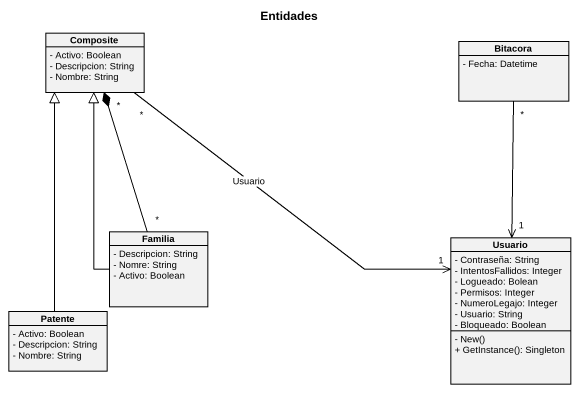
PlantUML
@startuml
title Entidades
hide circle
hide empty members
skinparam classAttributeIconSize 0
class Composite {
  - Activo: Boolean
  - Descripcion: String
  - Nombre: String
}
class Bitacora {
  - Fecha: Datetime
}
class Familia {
  - Descripcion: String
  - Nomre: String
  - Activo: Boolean
}
class Usuario {
  - Contraseña: String
  - IntentosFallidos: Integer
  - Logueado: Bolean
  - Permisos: Integer
  - NumeroLegajo: Integer
  - Usuario: String
  - Bloqueado: Boolean
  - New()
  + GetInstance(): Singleton
}
class Patente {
  - Activo: Boolean
  - Descripcion: String
  - Nombre: String
}
Composite "*" -right-> "1" Usuario : Usuario
Bitacora "*" --> "1" Usuario
Familia "*" -up-* "*" Composite
Familia -up-|> Composite
Patente -up-|> Composite
@enduml
